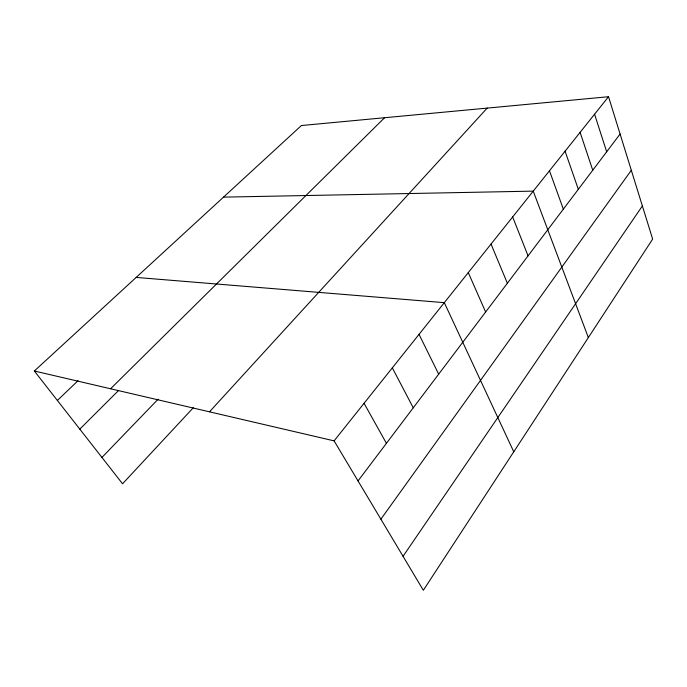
<?xml version="1.0" encoding="UTF-8"?>
<svg xmlns="http://www.w3.org/2000/svg" width="687" height="687" viewBox="0 0 687 687"><rect width="100%" height="100%" fill="white"/><g stroke="black" fill="none" stroke-linecap="round" stroke-linejoin="round"><path stroke-width="1.03" d="M403.046 556.307L642.379 205.945M380.881 519.183L631.319 170.264M358.021 480.917L620.095 134.034M334.105 440.865L608.527 96.721L652.65 239.093L423.338 590.279L334.105 440.865L34.35 371.006L301.413 125.532L608.527 96.721M209.492 411.822L487.177 108.108M193.279 407.76L122.552 483.794L34.35 371.006M101.942 457.439L158.122 399.199M79.804 429.135L118.362 390.705M110.573 388.773L384.583 117.735M57.382 400.461L78.026 380.692M223.515 197.135L533.241 191.132L588.338 337.583M136.172 277.419L444.317 302.658L513.756 451.797M364.058 403.303L386.42 443.321M392.32 367.863L413.265 407.795M419.036 334.363L438.675 374.157M468.285 272.602L485.632 312.01M491.033 244.065L507.367 283.233M512.657 216.946L528.054 255.856M549.471 170.78L563.34 209.157M565.083 151.2L578.325 189.32M580.111 132.359L592.752 170.221M594.581 114.214L606.673 151.801"/></g></svg>
